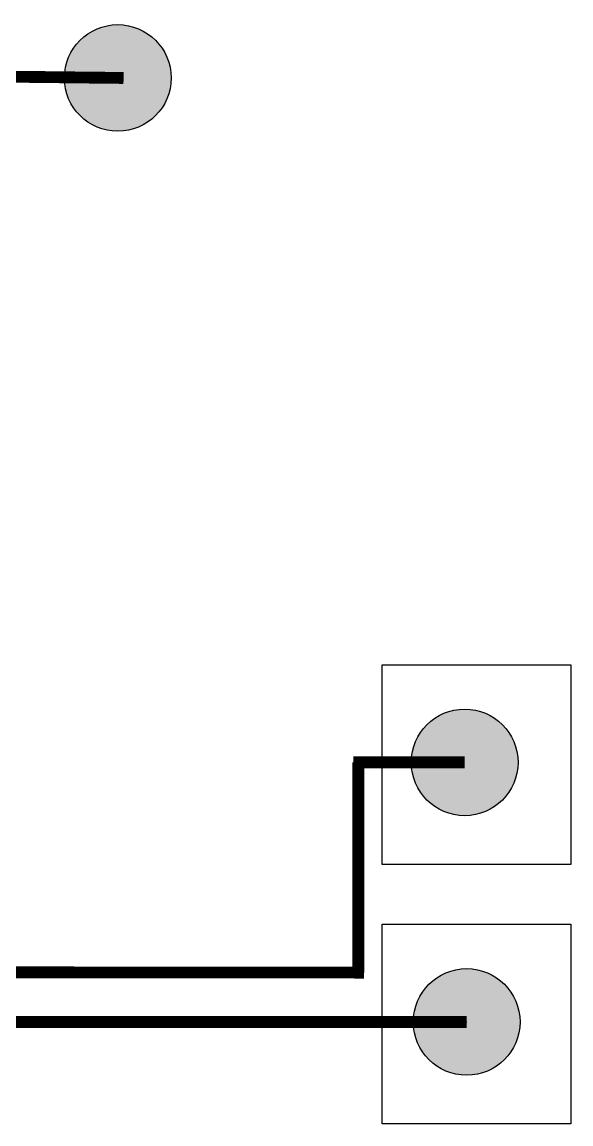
# Model space of a CAD drawing. Header units: inches. Extents: x 517790 to 538444, y 301815 to 302461.
# Drawn here: x 517955.75 to 517960.54, y 302301.16 to 302310.77 of the extents above; entities that cross this region are included whole.
import ezdxf

# ---------------------------------------------------------------- set-up
doc = ezdxf.new("R2010")
doc.units = ezdxf.units.IN
doc.header["$MEASUREMENT"] = 0
doc.layers.add('电气-接地设计-接地线', color=3, linetype='接地线')
doc.layers.add('电缆敷设层', color=1, linetype='Continuous')
doc.styles.add('EESLTYPE', font='TXT.shx')
doc.linetypes.add('接地线', pattern='A,500,["/",EESLTYPE,S=200,R=0,X=0,Y=-100],-200,60,-200', length=960)
doc.linetypes.add('组180_接地线', pattern='A,500,["/",EESLTYPE,S=200,R=-180,X=0,Y=100],-200,60,-200', length=960)

# ---------------------------------------------------------------- blocks, each defined once
blk = doc.blocks.new('PTJD2')
at = {"linetype": 'Continuous'}
blk.add_hatch(color=0, dxfattribs=at).paths.add_polyline_path([(150, 0, 1), (-150, 0, 1)])
at = {"color": 0, "linetype": 'Continuous'}
blk.add_circle((0, 0), 150, dxfattribs=at)

msp = doc.modelspace()

# ---------------------------------------------------------------- linework, layer by layer
for points in [[(517958.8904, 302305.1633), (517960.5356, 302305.1633), (517960.5356, 302303.4215), (517958.8904, 302303.4215)], [(517958.8904, 302302.8996), (517960.5356, 302302.8996), (517960.5356, 302301.1578), (517958.8904, 302301.1578)]]:
    msp.add_lwpolyline(points, close=True)
at = {"layer": '电气-接地设计-接地线', "color": 1, "linetype": '接地线', "ltscale": 0.005, "const_width": 0.1033}
msp.add_lwpolyline([(517956.6362, 302310.2813), (517955.5269, 302310.2937)], dxfattribs=at)
at = {"layer": '电气-接地设计-接地线', "linetype": '组180_接地线', "ltscale": 0.01, "const_width": 0.1033}
for points in [[(517958.6394, 302304.3115), (517959.6093, 302304.3115)], [(517958.6825, 302302.4782), (517958.6825, 302304.3115)], [(517952.3049, 302302.4818), (517958.7331, 302302.4782)], [(517950.2433, 302302.0478), (517959.6268, 302302.0478)]]:
    msp.add_lwpolyline(points, dxfattribs=at)
at = {"layer": '电缆敷设层', "ltscale": 10}
msp.add_line((517954.627, 302302.0478), (517959.6268, 302302.0478), dxfattribs=at)

# ---------------------------------------------------------------- block references
at = {"layer": '电气-接地设计-接地线', "color": 1, "xscale": 0.003099962358235065, "yscale": 0.003099962358235065, "zscale": 0.001033320786078354, "rotation": 92.88689447055955}
msp.add_blockref('PTJD2', (517956.586, 302310.2813), dxfattribs=at)
at = {"layer": '电气-接地设计-接地线', "color": 1, "xscale": 0.003099962358235064, "yscale": 0.003099962358235064, "zscale": 0.001033320786078354}
for p in [(517959.6093, 302304.3115), (517959.6268, 302302.0478)]:
    msp.add_blockref('PTJD2', p, dxfattribs=at)

doc.saveas('drawing.dxf')
